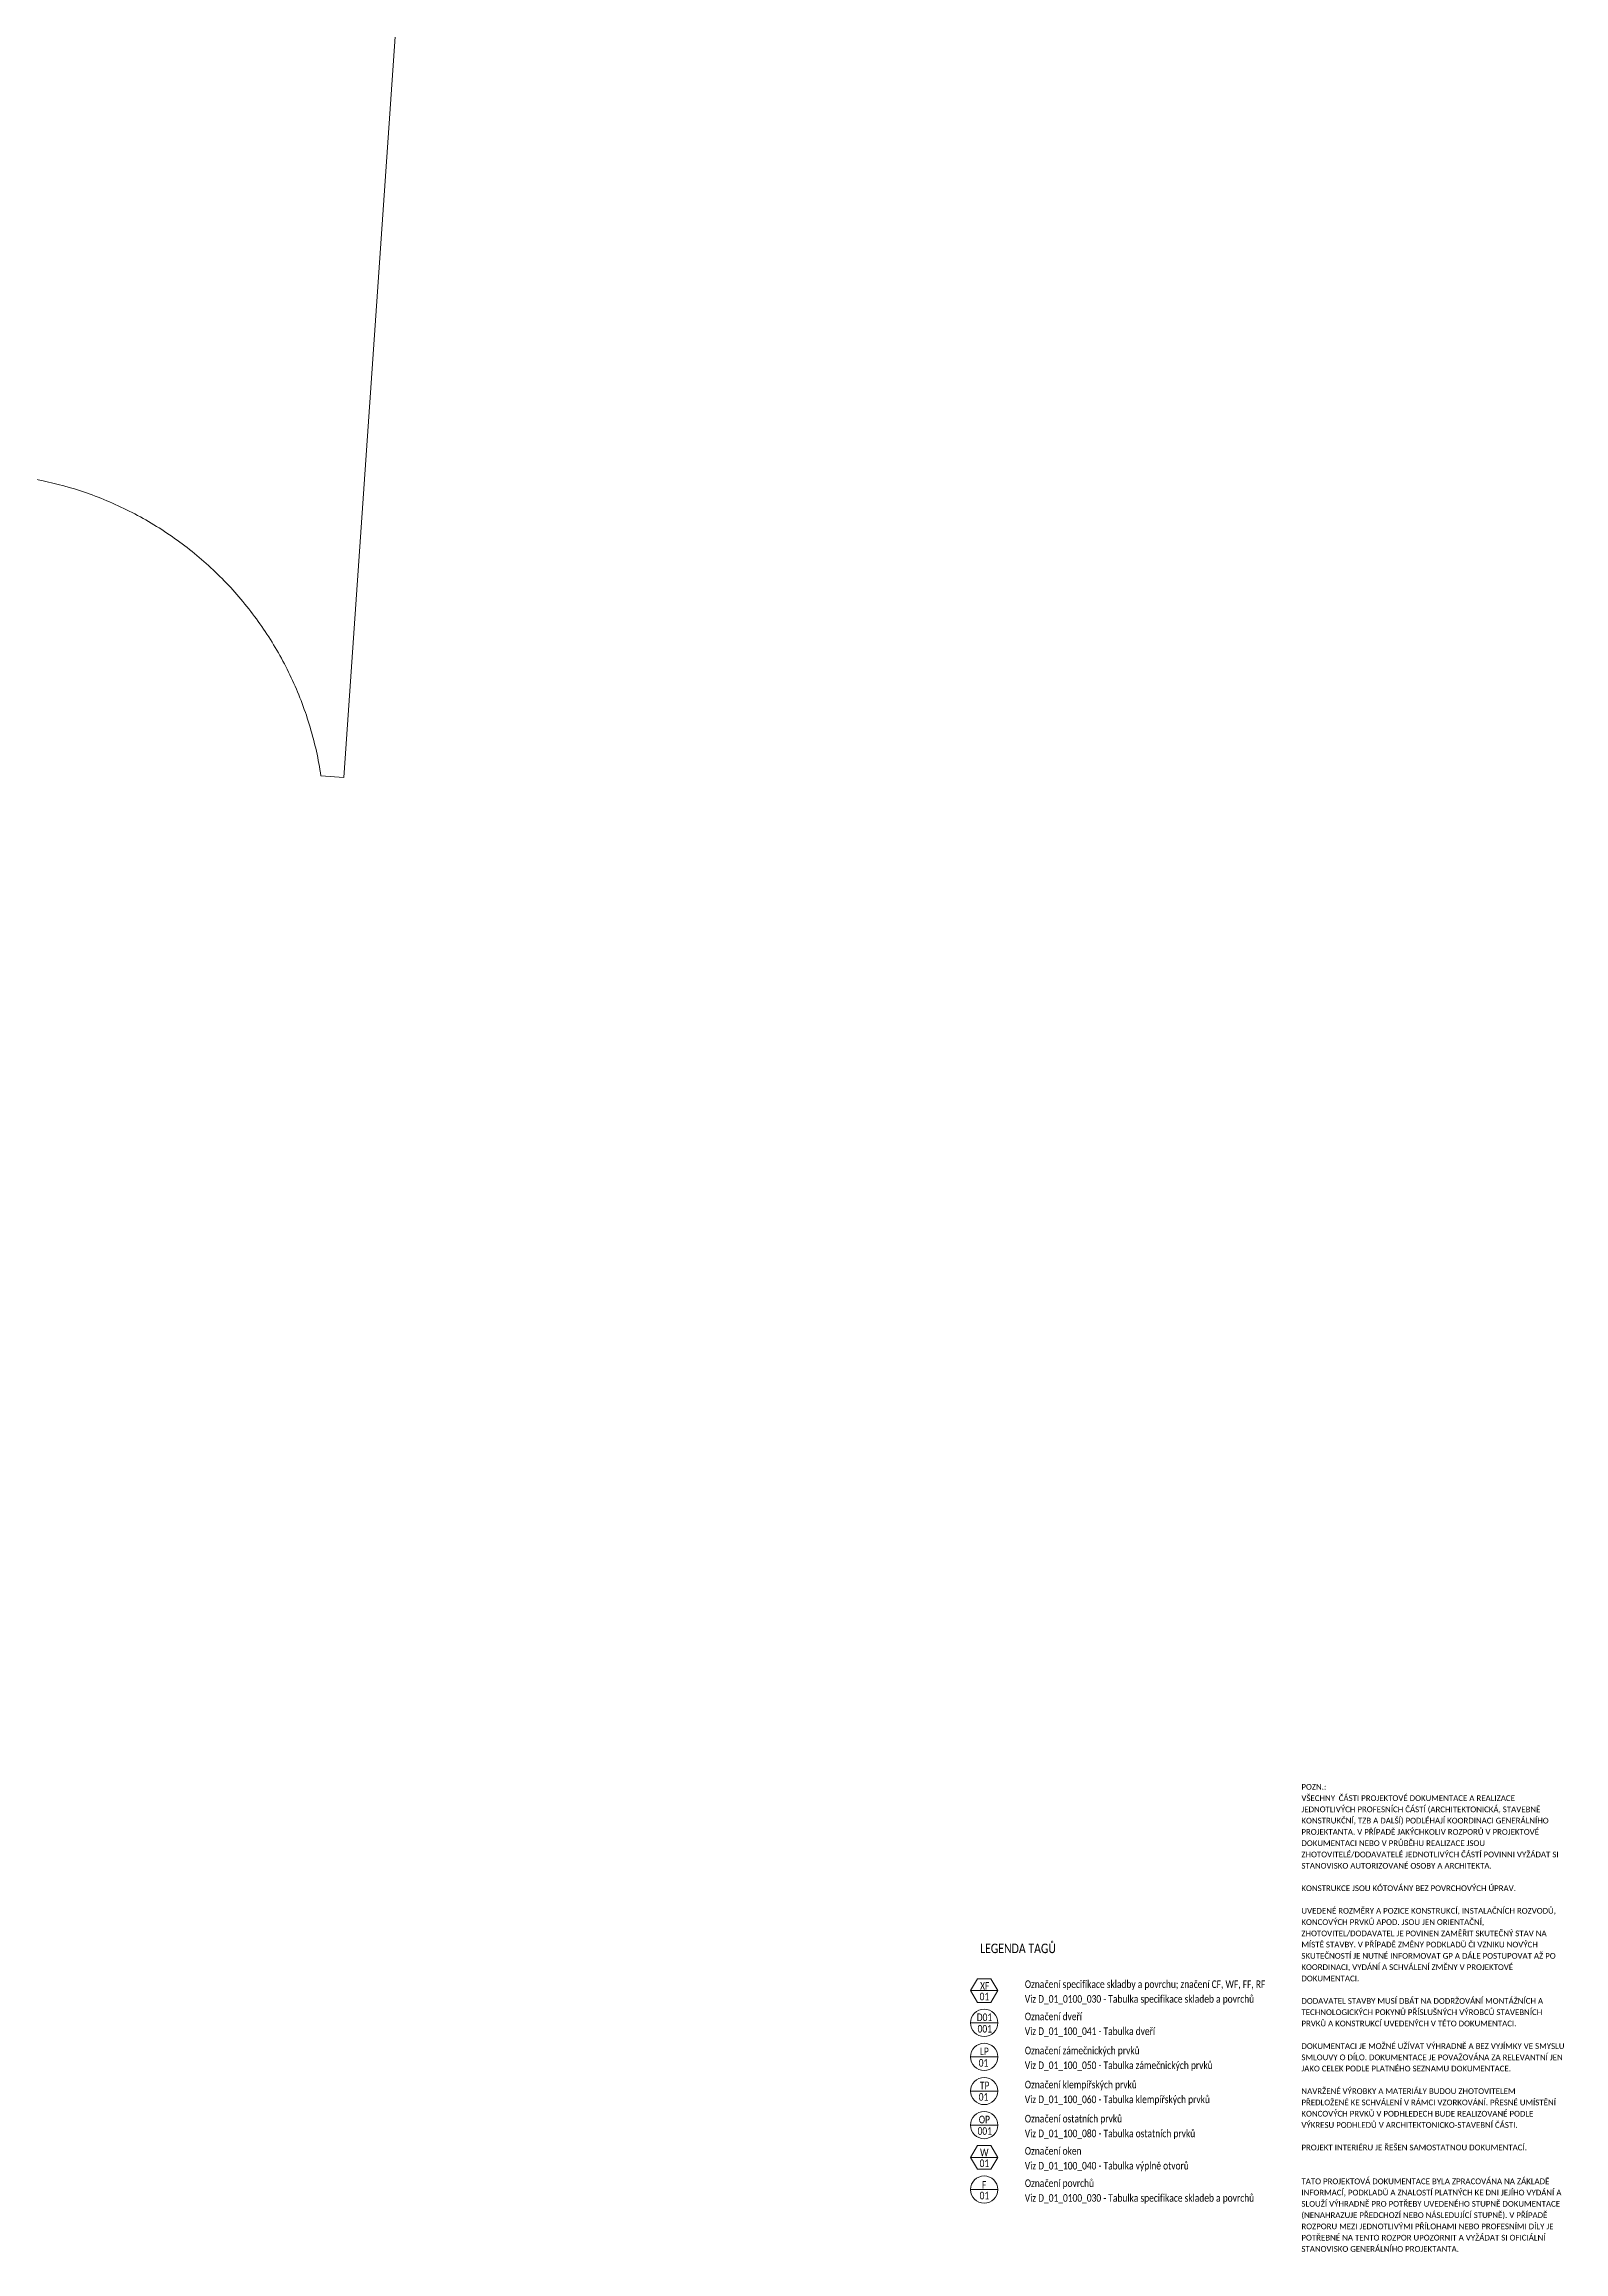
# Model space of a CAD drawing. Header units: millimetres. Extents: x -10647 to 220459, y -5491 to 72638.
# Drawn here: x 200383 to 220459, y -1655 to 27498 of the extents above; entities that cross this region are included whole.
import ezdxf

# ---------------------------------------------------------------- set-up
doc = ezdxf.new("R2010")
doc.units = ezdxf.units.MM
for name, color, linetype, lineweight in [('A-DETL-____-THIN', 9, 'Continuous', 9), ('A-FLOR-LEVL-OTLN', 9, 'Continuous', 9), ('G-____-____-TEXT', 9, 'Continuous', 5)]:
    doc.layers.add(name, color=color, linetype=linetype, lineweight=lineweight)
doc.styles.add('Calibri_1', font='calibri.ttf', dxfattribs={"width": 0.8, "height": 100})
doc.styles.add('Calibri_2', font='calibri.ttf', dxfattribs={"width": 0.8, "height": 125})
doc.styles.add('Calibri_3', font='calibri.ttf', dxfattribs={"height": 75})

msp = doc.modelspace()

# ---------------------------------------------------------------- linework, layer by layer
at = {"layer": 'A-DETL-____-THIN'}
for p, q in [((212711, 1951), (212621, 1795)), ((212981, 1795), (212621, 1795)), ((212711, 1639), (212621, 1795)), ((212711, 1951), (212891, 1951)), ((212891, 1951), (212981, 1795)), ((212891, 1639), (212981, 1795)), ((212711, 1639), (212891, 1639)), ((212981, 1369), (212621, 1369)), ((212981, 919), (212621, 919)), ((212981, 469), (212621, 469)), ((212981, 19), (212621, 19)), ((212711, -251), (212621, -407)), ((212711, -251), (212891, -251)), ((212891, -251), (212981, -407)), ((212981, -407), (212621, -407)), ((212711, -563), (212621, -407)), ((212711, -563), (212891, -563)), ((212891, -563), (212981, -407)), ((212981, -833), (212621, -833))]:
    msp.add_line(p, q, dxfattribs=at)
for centre in [(212801, 1369), (212801, 919), (212801, 469), (212801, 19), (212801, -833)]:
    msp.add_circle(centre, 180, dxfattribs=at)
at = {"layer": 'A-FLOR-LEVL-OTLN'}
for p, q in [((204344, 17816), (205284, 31395)), ((204040, 17837), (204344, 17816))]:
    msp.add_line(p, q, dxfattribs=at)
for points in [[(199612, 21835), (199810, 21822), (200206, 21773), (200594, 21681), (200784, 21624)], [(200784, 21624), (200994, 21559), (201404, 21400), (201979, 21077), (202504, 20678), (202968, 20209), (203362, 19680), (203679, 19101), (203911, 18483), (204007, 18054), (204040, 17837)]]:
    msp.add_open_spline(points, degree=3, dxfattribs=at)

# ---------------------------------------------------------------- texts
at = {"layer": 'G-____-____-TEXT', "color": 7, "lineweight": 9, "attachment_point": 1}
for s, insert, char_height, width, style in [('VŠECHNY ', (216992, 4374), 75, 597.26, 'Calibri_3'), ('POZN.: ', (216992, 4523), 75, 448.94, 'Calibri_3'), ('ČÁSTI PROJEKTOVÉ DOKUMENTACE A REALIZACE ', (217485, 4374), 75, 2978.27, 'Calibri_3'), ('JEDNOTLIVÝCH PROFESNÍCH ČÁSTÍ (ARCHITEKTONICKÁ, STAVEBNĚ ', (216992, 4226), 75, 4028.48, 'Calibri_3'), ('KONSTRUKČNÍ, TZB A DALŠÍ) PODLÉHAJÍ KOORDINACI GENERÁLNÍHO ', (216992, 4077), 75, 4164.77, 'Calibri_3'), ('PROJEKTANTA. V\xa0PŘÍPADĚ JAKÝCHKOLIV ROZPORŮ V\xa0PROJEKTOVÉ ', (216992, 3928), 75, 4004.43, 'Calibri_3'), ('DOKUMENTACI NEBO V\xa0PRŮBĚHU REALIZACE JSOU ', (216992, 3779), 75, 3106.54, 'Calibri_3'), ('ZHOTOVITELÉ/DODAVATELÉ JEDNOTLIVÝCH ČÁSTÍ POVINNI VYŽÁDAT SI ', (216992, 3630), 75, 4337.13, 'Calibri_3'), ('STANOVISKO AUTORIZOVANÉ OSOBY A ARCHITEKTA.', (216992, 3481), 75, 3178.69, 'Calibri_3'), ('KONSTRUKCE JSOU KÓTOVÁNY BEZ POVRCHOVÝCH ÚPRAV. ', (216992, 3184), 75, 3627.64, 'Calibri_3'), ('KONCOVÝCH PRVKŮ APOD. JSOU JEN ORIENTAČNÍ, ', (216992, 2737), 75, 3094.51, 'Calibri_3'), ('UVEDENÉ ROZMĚRY A POZICE KONSTRUKCÍ, INSTALAČNÍCH ROZVODŮ, ', (216992, 2886), 75, 4293.04, 'Calibri_3'), ('LEGENDA TAG', (212747, 2415), 125, 1093.5, 'Calibri_2'), ('Ů', (213649, 2415), 125, 121.86, 'Calibri_2'), ('ZHOTOVITEL/DODAVATEL JE POVINEN ZAMĚŘIT SKUTEČNÝ STAV NA ', (216992, 2588), 75, 4132.7, 'Calibri_3'), ('MÍSTĚ STAVBY. V PŘÍPADĚ ZMĚNY PODKLADŮ ČI VZNIKU NOVÝCH ', (216992, 2440), 75, 3980.38, 'Calibri_3'), ('SKUTEČNOSTÍ JE NUTNÉ INFORMOVAT GP A DÁLE POSTUPOVAT AŽ PO ', (216992, 2291), 75, 4285.02, 'Calibri_3'), ('KOORDINACI, VYDÁNÍ A SCHVÁLENÍ ZMĚNY V PROJEKTOVÉ ', (216992, 2142), 75, 3571.52, 'Calibri_3'), ('01', (212741, 1767), 100, 153.92, 'Calibri_1'), ('XF', (212747, 1908), 100, 150.72, 'Calibri_1'), ('Ozna', (213338, 1930), 100, 317.47, 'Calibri_1'), ('čení specifikace skladby a povrchu; značení CF, WF, FF, RF', (213600, 1930), 100, 3601.18, 'Calibri_1'), ('DOKUMENTACI. ', (216992, 1993), 75, 1002.11, 'Calibri_3'), ('D01', (212704, 1493), 100, 250.13, 'Calibri_1'), ('Viz D_01_0100_030 - Tabulka specifikace skladeb a povrchů', (213338, 1735), 100, 3732.66, 'Calibri_1'), ('Ozna', (213338, 1504), 100, 317.47, 'Calibri_1'), ('čení dveří', (213600, 1504), 100, 609.28, 'Calibri_1'), ('TECHNOLOGICKÝCH POKYNŮ PŘÍSLUŠNÝCH VÝROBCŮ STAVEBNÍCH ', (216992, 1547), 75, 4072.57, 'Calibri_3'), ('DODAVATEL STAVBY MUSÍ DBÁT NA DODRŽOVÁNÍ MONTÁŽNÍCH A ', (216992, 1696), 75, 4072.57, 'Calibri_3'), ('001', (212714, 1341), 100, 230.89, 'Calibri_1'), ('Viz D_01_100_041 - Tabulka dveří', (213338, 1309), 100, 2119.66, 'Calibri_1'), ('PRVKŮ A KONSTRUKCÍ UVEDENÝCH V TÉTO DOKUMENTACI.', (216992, 1398), 75, 3599.58, 'Calibri_3'), ('01', (212729, 891), 100, 153.92, 'Calibri_1'), ('LP', (212745, 1043), 100, 144.3, 'Calibri_1'), ('Ozna', (213338, 1054), 100, 317.47, 'Calibri_1'), ('čení zámečnických prvků', (213600, 1054), 100, 1545.65, 'Calibri_1'), ('SMLOUVY O DÍLO. DOKUMENTACE JE POVAŽOVÁNA ZA RELEVANTNÍ JEN ', (216992, 951), 75, 4401.26, 'Calibri_3'), ('DOKUMENTACI JE MOŽNÉ UŽÍVAT VÝHRADNĚ A BEZ VYJÍMKY VE SMYSLU ', (216992, 1100), 75, 4401.26, 'Calibri_3'), ('TP', (212745, 593), 100, 153.92, 'Calibri_1'), ('Viz D_01_100_050 - Tabulka zámečnických prvků', (213338, 859), 100, 3056.03, 'Calibri_1'), ('Ozna', (213338, 604), 100, 317.47, 'Calibri_1'), ('čení klempířských prvků', (213600, 604), 100, 1503.97, 'Calibri_1'), ('JAKO CELEK PODLE PLATNÉHO SEZNAMU DOKUMENTACE.', (216992, 803), 75, 3515.4, 'Calibri_3'), ('01', (212729, 441), 100, 153.92, 'Calibri_1'), ('Viz D_01_100_060 - Tabulka klempířských prvků', (213338, 409), 100, 3014.34, 'Calibri_1'), ('NAVRŽENÉ VÝROBKY A MATERIÁLY BUDOU ZHOTOVITELEM ', (216992, 505), 75, 3615.61, 'Calibri_3'), ('PŘEDLOŽENÉ KE SCHVÁLENÍ V RÁMCI VZORKOVÁNÍ. PŘESNÉ UMÍSTĚNÍ ', (216992, 356), 75, 4285.02, 'Calibri_3'), ('OP', (212730, 143), 100, 182.78, 'Calibri_1'), ('Ozna', (213338, 154), 100, 317.47, 'Calibri_1'), ('čení ostatních prvků', (213600, 154), 100, 1260.25, 'Calibri_1'), ('VÝKRESU PODHLEDŮ V ARCHITEKTONICKO-STAVEBNÍ ČÁSTI. ', (216992, 58), 75, 3647.68, 'Calibri_3'), ('KONCOVÝCH PRVKŮ V PODHLEDECH BUDE REALIZOVANÉ PODLE ', (216992, 207), 75, 3924.26, 'Calibri_3'), ('001', (212714, -9), 100, 230.89, 'Calibri_1'), ('Viz D_01_100_080 - Tabulka ostatních prvků', (213338, -41), 100, 2770.63, 'Calibri_1'), ('Ozna', (213338, -272), 100, 317.47, 'Calibri_1'), ('čení oken', (213600, -272), 100, 599.66, 'Calibri_1'), ('PROJEKT INTERIÉRU JE ŘEŠEN SAMOSTATNOU DOKUMENTACÍ.', (216992, -239), 75, 3775.95, 'Calibri_3'), ('01', (212741, -435), 100, 153.92, 'Calibri_1'), ('W', (212747, -294), 100, 137.89, 'Calibri_1'), ('Viz D_01_100_040 - Tabulka výplně otvorů', (213338, -467), 100, 2668.02, 'Calibri_1'), ('01', (212741, -861), 100, 153.92, 'Calibri_1'), ('F', (212772, -720), 100, 70.55, 'Calibri_1'), ('Ozna', (213338, -698), 100, 317.47, 'Calibri_1'), ('čení povrchů', (213600, -698), 100, 801.69, 'Calibri_1'), ('TATO PROJEKTOVÁ DOKUMENTACE BYLA ZPRACOVÁNA NA ZÁKLADĚ ', (216992, -686), 75, 4176.79, 'Calibri_3'), ('INFORMACÍ, PODKLADŮ A ZNALOSTÍ PLATNÝCH KE DNI JEJÍHO VYDÁNÍ A ', (216992, -835), 75, 4377.21, 'Calibri_3'), ('Viz D_01_0100_030 - Tabulka specifikace skladeb a povrchů', (213338, -893), 100, 3732.66, 'Calibri_1'), ('SLOUŽÍ VÝHRADNĚ PRO POTŘEBY UVEDENÉHO STUPNĚ DOKUMENTACE ', (216992, -983), 75, 4369.2, 'Calibri_3'), ('(NENAHRAZUJE PŘEDCHOZÍ NEBO NÁSLEDUJÍCÍ STUPNĚ). V PŘÍPADĚ ', (216992, -1132), 75, 4140.72, 'Calibri_3'), ('ROZPORU MEZI JEDNOTLIVÝMI PŘÍLOHAMI NEBO PROFESNÍMI DÍLY JE ', (216992, -1281), 75, 4256.96, 'Calibri_3'), ('POTŘEBNÉ NA TENTO ROZPOR UPOZORNIT A VYŽÁDAT SI OFICIÁLNÍ ', (216992, -1430), 75, 4108.65, 'Calibri_3'), ('STANOVISKO GENERÁLNÍHO PROJEKTANTA.', (216992, -1579), 75, 2633.54, 'Calibri_3')]:
    msp.add_mtext(s, dxfattribs=dict(at, insert=insert, char_height=char_height, width=width, style=style))

doc.saveas('drawing.dxf')
